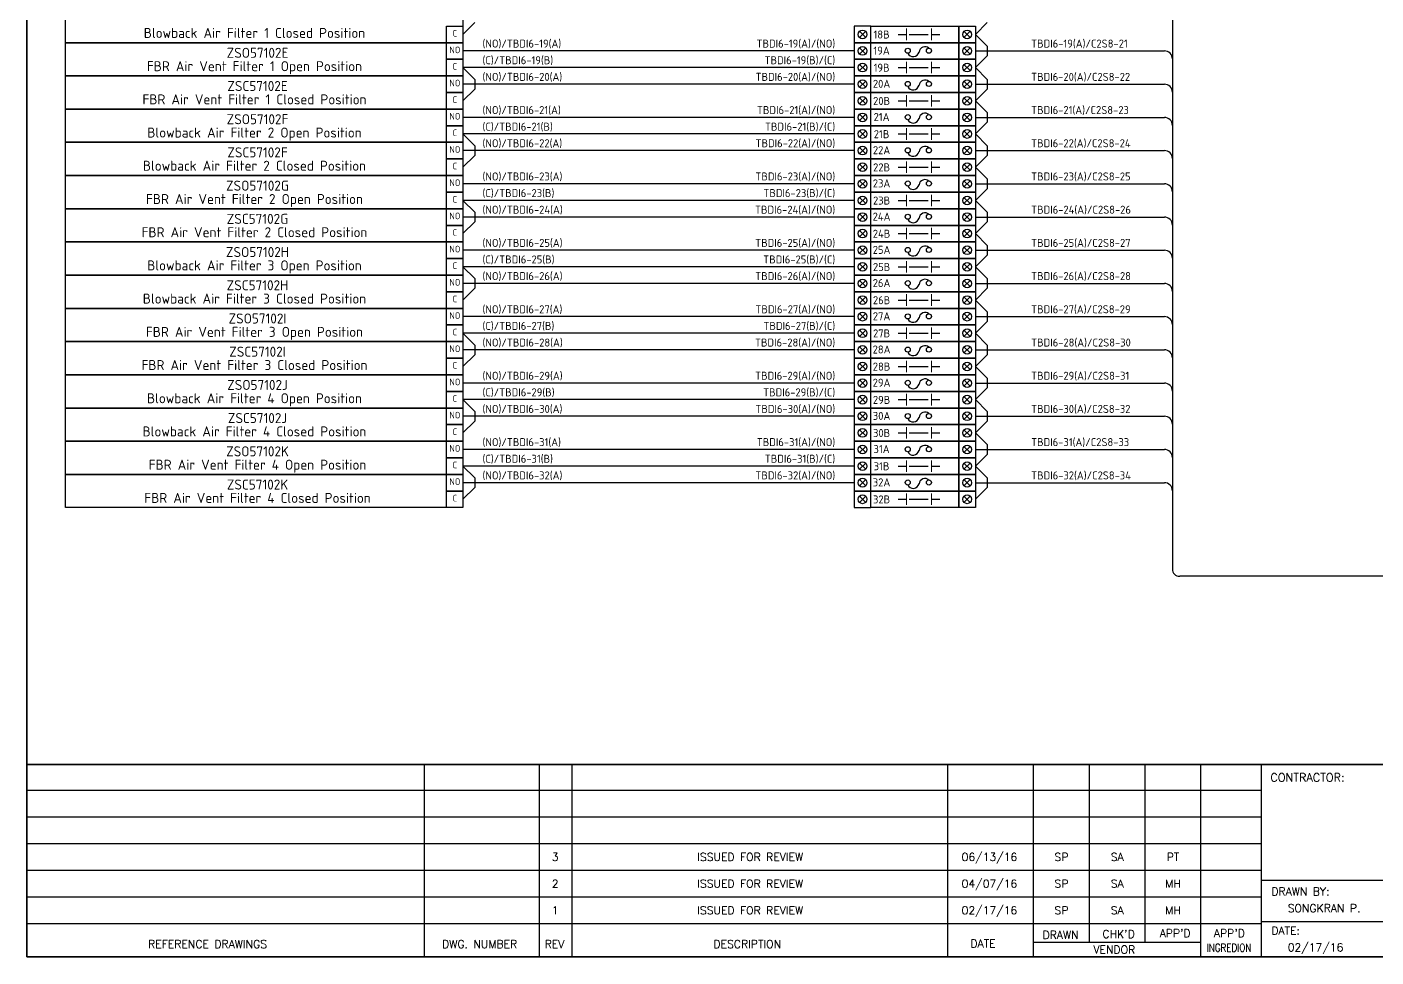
# Model space of a CAD drawing. Header units: inches. Extents: x 579627 to 667544, y 458630 to 507164.
# Drawn here: x 645913 to 647933, y 493540 to 494932 of the extents above; entities that cross this region are included whole.
import ezdxf
from ezdxf.enums import TextEntityAlignment as Align

# ---------------------------------------------------------------- set-up
doc = ezdxf.new("R2010")
doc.units = ezdxf.units.IN
doc.header["$MEASUREMENT"] = 0
for name, color, linetype in [('GT_1', 9, 'Continuous'), ('HELPPOINT', 7, 'Continuous'), ('MEMBER', 7, 'Continuous'), ('power', 7, 'Continuous')]:
    doc.layers.add(name, color=color, linetype=linetype)
doc.styles.add('HTX11', font='O8111901')
doc.styles.add('ISO3098B', font='ISO3098B.shx')
doc.styles.add('ROMANS', font='romans.shx', dxfattribs={"width": 0.85, "height": 25})

# ---------------------------------------------------------------- blocks, each defined once
blk = doc.blocks.new('TPA')
at = {"layer": 'GT_1', "color": 4, "flags": 128}
for points in [[(563383.4, 501946.4), (563383.4, 502273.8)], [(563578.8, 501946.4), (563578.8, 502273.8)], [(563634.6, 501946.4), (563634.6, 502273.8)], [(564274, 501946.4), (564274, 502273.8)], [(564419.8, 501946.4), (564419.8, 502273.8)], [(564514.7, 501971.1), (564514.7, 502273.8)], [(564609.7, 501971.2), (564609.7, 502273.8)], [(564704.3, 501946.4), (564704.3, 502273.8)], [(564807.7, 501946.4), (564807.7, 502273.8)], [(564807.7, 502229.7), (562706.8, 502229.7)], [(564807.7, 502184.4), (562706.8, 502184.4)], [(564807.7, 502139.1), (562706.8, 502139.1)], [(564807.7, 502093.7), (562706.8, 502093.7)], [(565702.1, 502076.3), (564807.7, 502076.3)], [(564807.7, 502048.3), (562706.8, 502048.3)], [(564807.6, 502003), (562706.8, 502003)], [(565702.1, 502006.4), (564807.7, 502006.4)], [(564704.3, 501971.1), (564419.8, 501971.1)]]:
    blk.add_lwpolyline(points, dxfattribs=at)
at = {"layer": 'HELPPOINT', "color": 4, "lineweight": 35}
for p, q in [((562706.8, 501946.4), (562706.8, 505019.3)), ((562706.8, 501946.4), (562706.8, 505019.3)), ((567131, 501946.4), (562706.8, 501946.4)), ((567131, 501946.4), (562706.8, 501946.4))]:
    blk.add_line(p, q, dxfattribs=at)
at = {"layer": 'MEMBER', "color": 4, "lineweight": 35}
blk.add_line((562706.8, 502273.8), (567131, 502273.8), dxfattribs=at)
blk.add_line((562706.8, 502273.8), (567131, 502273.8), dxfattribs=at)
at = {"style": 'HTX11'}
for tag, p in [('A', (566704.3, 502037.1)), ('B', (567038.2, 501963.3))]:
    blk.add_attdef(tag, text='', height=16.8, dxfattribs=at).set_placement(p, align=Align.MIDDLE_CENTER)
at = {"layer": 'MEMBER', "color": 4, "ltscale": 0.8, "style": 'ROMANS'}
for s, height, p in [('CONTRACTOR:', 14.035, (564822.6, 502244.9)), ('DRAWN BY:', 13.49, (564824.3, 502051.1)), ('SONGKRAN P.', 13.495, (564852.1, 502022.7)), ('DRAWN', 13.49, (564435, 501977.3)), ("CHK'D", 13.49, (564537, 501978.7)), ("APP'D", 13.49, (564634.3, 501980.1)), ("APP'D", 13.49, (564726.6, 501980.1)), ('DATE:', 13.49, (564824.3, 501984.5)), ('REFERENCE DRAWINGS', 13.495, (562912.9, 501961.6)), ('DWG. NUMBER', 13.495, (563413.2, 501961.6)), ('REV', 13.49, (563587.7, 501961.6)), ('DESCRIPTION', 13.495, (563875, 501961.6)), ('DATE', 13.49, (564312.3, 501962.5)), ('VENDOR', 13.49, (564521.5, 501952.2)), ('02/17/16', 13.49, (564852.1, 501956))]:
    blk.add_text(s, height=height, dxfattribs=at).set_placement(p)
for s, height, p in [('3', 13.5, (563605.6, 502116.6)), ('ISSUED FOR REVIEW', 13.495, (563937.5, 502116.6)), ('06/13/16', 13.49, (564344.6, 502116.6)), ('SP', 13.49, (564467.2, 502116.6)), ('SA', 13.49, (564562.1, 502116.6)), ('PT', 13.49, (564657, 502116.6)), ('2', 13.5, (563605.6, 502071.2)), ('ISSUED FOR REVIEW', 13.495, (563937.5, 502071.2)), ('04/07/16', 13.49, (564344.6, 502071.2)), ('SP', 13.49, (564467.2, 502071.2)), ('SA', 13.49, (564562.1, 502071.2)), ('MH', 13.49, (564657, 502071.2)), ('1', 13.5, (563605.6, 502025.8)), ('ISSUED FOR REVIEW', 13.495, (563937.5, 502025.8)), ('02/17/16', 13.49, (564344.6, 502025.8)), ('SP', 13.49, (564467.2, 502025.8)), ('SA', 13.49, (564562.1, 502025.8)), ('MH', 13.49, (564657, 502025.8))]:
    blk.add_text(s, height=height, dxfattribs=at).set_placement(p, align=Align.MIDDLE_CENTER)
at = {"layer": 'MEMBER', "color": 4, "ltscale": 0.8, "style": 'ROMANS', "width": 0.8}
blk.add_text('INGREDION', height=13.49, dxfattribs=at).set_placement((564714.3, 501955.4))

msp = doc.modelspace()

# ---------------------------------------------------------------- linework, layer by layer
at = {"color": 4}
for p, q in [((647627.9, 495779.5), (647627.9, 494121)), ((647151.6, 494896.5), (646565.5, 494896.5)), ((647332.9, 494896.5), (647615.9, 494896.5)), ((647151.6, 494846.7), (646565.5, 494846.7)), ((647332.9, 494846.7), (647615.9, 494846.7)), ((647151.6, 494797), (646565.5, 494797)), ((647332.9, 494797), (647615.9, 494797)), ((647151.6, 494747.3), (646565.5, 494747.3)), ((647332.9, 494747.3), (647615.9, 494747.3)), ((647151.6, 494697.6), (646565.5, 494697.6)), ((647332.9, 494697.6), (647615.9, 494697.6)), ((647151.6, 494647.8), (646565.5, 494647.8)), ((647332.9, 494647.8), (647615.9, 494647.8)), ((647151.6, 494598.1), (646565.5, 494598.1)), ((647332.9, 494598.1), (647615.9, 494598.1)), ((647151.6, 494548.4), (646565.5, 494548.4)), ((647332.9, 494548.4), (647615.9, 494548.4)), ((647151.6, 494498.7), (646565.5, 494498.7)), ((647332.9, 494498.7), (647615.9, 494498.7)), ((647151.6, 494449), (646565.5, 494449)), ((647332.9, 494449), (647615.9, 494449)), ((647151.6, 494399.2), (646565.5, 494399.2)), ((647332.9, 494399.2), (647615.9, 494399.2)), ((647151.6, 494349.5), (646565.5, 494349.5)), ((647332.9, 494349.5), (647615.9, 494349.5)), ((647151.6, 494299.8), (646565.5, 494299.8)), ((647332.9, 494299.8), (647615.9, 494299.8)), ((647151.6, 494250.1), (646565.5, 494250.1)), ((647332.9, 494250.1), (647615.9, 494250.1)), ((649573.9, 494110), (647639, 494110))]:
    msp.add_line(p, q, dxfattribs=at)
at = {"color": 0}
for p, q in [((646565.5, 494921.3), (646583.1, 494938.9)), ((647168.6, 494926), (647159.4, 494916.7)), ((647159.4, 494926), (647168.6, 494916.7)), ((647217.2, 494921.3), (647229.7, 494921.3)), ((647233.6, 494921.3), (647262.2, 494921.3)), ((647267.3, 494921.3), (647279.8, 494921.3)), ((647315.8, 494926), (647325.1, 494916.7)), ((647325.1, 494926), (647315.8, 494916.7)), ((647151.6, 494871.6), (646565.5, 494871.6)), ((646565.5, 494871.6), (646583.1, 494854)), ((647168.6, 494876.2), (647159.4, 494867)), ((647159.4, 494876.2), (647168.6, 494867)), ((647217.2, 494871.6), (647229.7, 494871.6)), ((647233.6, 494871.6), (647262.2, 494871.6)), ((647267.3, 494871.6), (647279.8, 494871.6)), ((647315.8, 494876.2), (647325.1, 494867)), ((647325.1, 494876.2), (647315.8, 494867)), ((646583.1, 494854), (646583.1, 494839.5)), ((646565.5, 494821.9), (646583.1, 494839.5)), ((647168.6, 494826.5), (647159.4, 494817.3)), ((647159.4, 494826.5), (647168.6, 494817.3)), ((647217.2, 494821.9), (647229.7, 494821.9)), ((647233.6, 494821.9), (647262.2, 494821.9)), ((647267.3, 494821.9), (647279.8, 494821.9)), ((647315.8, 494826.5), (647325.1, 494817.3)), ((647325.1, 494826.5), (647315.8, 494817.3)), ((647151.6, 494772.2), (646565.5, 494772.2)), ((646565.5, 494772.2), (646583.1, 494754.6)), ((647168.6, 494776.8), (647159.4, 494767.5)), ((647159.4, 494776.8), (647168.6, 494767.5)), ((647217.2, 494772.2), (647229.7, 494772.2)), ((647233.6, 494772.2), (647262.2, 494772.2)), ((647267.3, 494772.2), (647279.8, 494772.2)), ((647315.8, 494776.8), (647325.1, 494767.5)), ((647325.1, 494776.8), (647315.8, 494767.5)), ((646583.1, 494754.6), (646583.1, 494740)), ((646565.5, 494722.4), (646583.1, 494740)), ((647168.6, 494727.1), (647159.4, 494717.8)), ((647159.4, 494727.1), (647168.6, 494717.8)), ((647217.2, 494722.4), (647229.7, 494722.4)), ((647233.6, 494722.4), (647262.2, 494722.4)), ((647267.3, 494722.4), (647279.8, 494722.4)), ((647315.8, 494727.1), (647325.1, 494717.8)), ((647325.1, 494727.1), (647315.8, 494717.8)), ((647151.6, 494672.7), (646565.5, 494672.7)), ((646565.5, 494672.7), (646583.1, 494655.1)), ((647168.6, 494677.3), (647159.4, 494668.1)), ((647159.4, 494677.3), (647168.6, 494668.1)), ((647217.2, 494672.7), (647229.7, 494672.7)), ((647233.6, 494672.7), (647262.2, 494672.7)), ((647267.3, 494672.7), (647279.8, 494672.7)), ((647315.8, 494677.3), (647325.1, 494668.1)), ((647325.1, 494677.3), (647315.8, 494668.1)), ((646583.1, 494655.1), (646583.1, 494640.6)), ((646565.5, 494623), (646583.1, 494640.6)), ((647168.6, 494627.6), (647159.4, 494618.4)), ((647159.4, 494627.6), (647168.6, 494618.4)), ((647217.2, 494623), (647229.7, 494623)), ((647233.6, 494623), (647262.2, 494623)), ((647267.3, 494623), (647279.8, 494623)), ((647315.8, 494627.6), (647325.1, 494618.4)), ((647325.1, 494627.6), (647315.8, 494618.4)), ((647151.6, 494573.3), (646565.5, 494573.3)), ((646565.5, 494573.3), (646583.1, 494555.7)), ((647168.6, 494577.9), (647159.4, 494568.6)), ((647159.4, 494577.9), (647168.6, 494568.6)), ((647217.2, 494573.3), (647229.7, 494573.3)), ((647233.6, 494573.3), (647262.2, 494573.3)), ((647267.3, 494573.3), (647279.8, 494573.3)), ((647315.8, 494577.9), (647325.1, 494568.6)), ((647325.1, 494577.9), (647315.8, 494568.6)), ((646583.1, 494555.7), (646583.1, 494541.1)), ((646565.5, 494523.5), (646583.1, 494541.1)), ((647168.6, 494528.2), (647159.4, 494518.9)), ((647159.4, 494528.2), (647168.6, 494518.9)), ((647315.8, 494528.2), (647325.1, 494518.9)), ((647325.1, 494528.2), (647315.8, 494518.9)), ((647217.2, 494523.5), (647229.7, 494523.5)), ((647233.6, 494523.5), (647262.2, 494523.5)), ((647267.3, 494523.5), (647279.8, 494523.5)), ((647151.6, 494473.8), (646565.5, 494473.8)), ((646565.5, 494473.8), (646583.1, 494456.2)), ((647168.6, 494478.4), (647159.4, 494469.2)), ((647159.4, 494478.4), (647168.6, 494469.2)), ((647217.2, 494473.8), (647229.7, 494473.8)), ((647233.6, 494473.8), (647262.2, 494473.8)), ((647267.3, 494473.8), (647279.8, 494473.8)), ((647315.8, 494478.4), (647325.1, 494469.2)), ((647325.1, 494478.4), (647315.8, 494469.2)), ((646583.1, 494456.2), (646583.1, 494441.7)), ((646565.5, 494424.1), (646583.1, 494441.7)), ((647168.6, 494428.7), (647159.4, 494419.5)), ((647159.4, 494428.7), (647168.6, 494419.5)), ((647315.8, 494428.7), (647325.1, 494419.5)), ((647325.1, 494428.7), (647315.8, 494419.5)), ((647217.2, 494424.1), (647229.7, 494424.1)), ((647233.6, 494424.1), (647262.2, 494424.1)), ((647267.3, 494424.1), (647279.8, 494424.1)), ((647151.6, 494374.4), (646565.5, 494374.4)), ((646565.5, 494374.4), (646583.1, 494356.8)), ((647168.6, 494379), (647159.4, 494369.7)), ((647159.4, 494379), (647168.6, 494369.7)), ((647217.2, 494374.4), (647229.7, 494374.4)), ((647233.6, 494374.4), (647262.2, 494374.4)), ((647267.3, 494374.4), (647279.8, 494374.4)), ((647315.8, 494379), (647325.1, 494369.7)), ((647325.1, 494379), (647315.8, 494369.7)), ((646583.1, 494356.8), (646583.1, 494342.2)), ((646565.5, 494324.6), (646583.1, 494342.2)), ((647168.6, 494329.3), (647159.4, 494320)), ((647159.4, 494329.3), (647168.6, 494320)), ((647315.8, 494329.3), (647325.1, 494320)), ((647325.1, 494329.3), (647315.8, 494320)), ((647217.2, 494324.6), (647229.7, 494324.6)), ((647233.6, 494324.6), (647262.2, 494324.6)), ((647267.3, 494324.6), (647279.8, 494324.6)), ((647151.6, 494274.9), (646565.5, 494274.9)), ((646565.5, 494274.9), (646583.1, 494257.3)), ((647168.6, 494279.5), (647159.4, 494270.3)), ((647159.4, 494279.5), (647168.6, 494270.3)), ((647217.2, 494274.9), (647229.7, 494274.9)), ((647233.6, 494274.9), (647262.2, 494274.9)), ((647267.3, 494274.9), (647279.8, 494274.9)), ((647315.8, 494279.5), (647325.1, 494270.3)), ((647325.1, 494279.5), (647315.8, 494270.3)), ((646583.1, 494257.3), (646583.1, 494242.8)), ((646565.5, 494225.2), (646583.1, 494242.8)), ((647168.6, 494229.8), (647159.4, 494220.6)), ((647159.4, 494229.8), (647168.6, 494220.6)), ((647217.2, 494225.2), (647229.7, 494225.2)), ((647233.6, 494225.2), (647262.2, 494225.2)), ((647267.3, 494225.2), (647279.8, 494225.2)), ((647315.8, 494229.8), (647325.1, 494220.6)), ((647325.1, 494229.8), (647315.8, 494220.6))]:
    msp.add_line(p, q, dxfattribs=at)
at = {"color": 1}
for p, q in [((647332.9, 494921.3), (647350.5, 494938.9)), ((647332.9, 494921.3), (647350.5, 494903.7)), ((647168.6, 494901.1), (647159.4, 494891.8)), ((647159.4, 494901.1), (647168.6, 494891.8)), ((647315.8, 494901.1), (647325.1, 494891.8)), ((647325.1, 494901.1), (647315.8, 494891.8)), ((647350.5, 494903.7), (647350.5, 494889.2)), ((647332.9, 494871.6), (647350.5, 494889.2)), ((647332.9, 494871.6), (647350.5, 494854)), ((647168.6, 494851.4), (647159.4, 494842.1)), ((647159.4, 494851.4), (647168.6, 494842.1)), ((647315.8, 494851.4), (647325.1, 494842.1)), ((647325.1, 494851.4), (647315.8, 494842.1)), ((647350.5, 494854), (647350.5, 494839.5)), ((647332.9, 494821.9), (647350.5, 494839.5)), ((647332.9, 494821.9), (647350.5, 494804.3)), ((647168.6, 494801.6), (647159.4, 494792.4)), ((647159.4, 494801.6), (647168.6, 494792.4)), ((647315.8, 494801.6), (647325.1, 494792.4)), ((647325.1, 494801.6), (647315.8, 494792.4)), ((647350.5, 494804.3), (647350.5, 494789.7)), ((647332.9, 494772.2), (647350.5, 494789.7)), ((647332.9, 494772.2), (647350.5, 494754.6)), ((647168.6, 494751.9), (647159.4, 494742.7)), ((647159.4, 494751.9), (647168.6, 494742.7)), ((647315.8, 494751.9), (647325.1, 494742.7)), ((647325.1, 494751.9), (647315.8, 494742.7)), ((647350.5, 494754.6), (647350.5, 494740)), ((647332.9, 494722.4), (647350.5, 494740)), ((647332.9, 494722.4), (647350.5, 494704.9)), ((647168.6, 494702.2), (647159.4, 494692.9)), ((647159.4, 494702.2), (647168.6, 494692.9)), ((647315.8, 494702.2), (647325.1, 494692.9)), ((647325.1, 494702.2), (647315.8, 494692.9)), ((647332.9, 494672.7), (647350.5, 494690.3)), ((647350.5, 494704.9), (647350.5, 494690.3)), ((647332.9, 494672.7), (647350.5, 494655.1)), ((647168.6, 494652.5), (647159.4, 494643.2)), ((647159.4, 494652.5), (647168.6, 494643.2)), ((647315.8, 494652.5), (647325.1, 494643.2)), ((647325.1, 494652.5), (647315.8, 494643.2)), ((647350.5, 494655.1), (647350.5, 494640.6)), ((647332.9, 494623), (647350.5, 494640.6)), ((647332.9, 494623), (647350.5, 494605.4)), ((647168.6, 494602.8), (647159.4, 494593.5)), ((647159.4, 494602.8), (647168.6, 494593.5)), ((647315.8, 494602.8), (647325.1, 494593.5)), ((647325.1, 494602.8), (647315.8, 494593.5)), ((647332.9, 494573.3), (647350.5, 494590.8)), ((647350.5, 494605.4), (647350.5, 494590.8)), ((647332.9, 494573.3), (647350.5, 494555.7)), ((647168.6, 494553), (647159.4, 494543.8)), ((647159.4, 494553), (647168.6, 494543.8)), ((647315.8, 494553), (647325.1, 494543.8)), ((647325.1, 494553), (647315.8, 494543.8)), ((647350.5, 494555.7), (647350.5, 494541.1)), ((647332.9, 494523.5), (647350.5, 494541.1)), ((647332.9, 494523.5), (647350.5, 494506)), ((647168.6, 494503.3), (647159.4, 494494.1)), ((647159.4, 494503.3), (647168.6, 494494.1)), ((647315.8, 494503.3), (647325.1, 494494.1)), ((647325.1, 494503.3), (647315.8, 494494.1)), ((647332.9, 494473.8), (647350.5, 494491.4)), ((647350.5, 494506), (647350.5, 494491.4)), ((647332.9, 494473.8), (647350.5, 494456.2)), ((647168.6, 494453.6), (647159.4, 494444.3)), ((647159.4, 494453.6), (647168.6, 494444.3)), ((647315.8, 494453.6), (647325.1, 494444.3)), ((647325.1, 494453.6), (647315.8, 494444.3)), ((647350.5, 494456.2), (647350.5, 494441.7)), ((647332.9, 494424.1), (647350.5, 494441.7)), ((647332.9, 494424.1), (647350.5, 494406.5)), ((647168.6, 494403.9), (647159.4, 494394.6)), ((647159.4, 494403.9), (647168.6, 494394.6)), ((647315.8, 494403.9), (647325.1, 494394.6)), ((647325.1, 494403.9), (647315.8, 494394.6)), ((647332.9, 494374.4), (647350.5, 494391.9)), ((647350.5, 494406.5), (647350.5, 494391.9)), ((647332.9, 494374.4), (647350.5, 494356.8)), ((647168.6, 494354.1), (647159.4, 494344.9)), ((647159.4, 494354.1), (647168.6, 494344.9)), ((647315.8, 494354.1), (647325.1, 494344.9)), ((647325.1, 494354.1), (647315.8, 494344.9)), ((647350.5, 494356.8), (647350.5, 494342.2)), ((647332.9, 494324.6), (647350.5, 494342.2)), ((647332.9, 494324.6), (647350.5, 494307.1)), ((647350.5, 494307.1), (647350.5, 494292.5)), ((647168.6, 494304.4), (647159.4, 494295.2)), ((647159.4, 494304.4), (647168.6, 494295.2)), ((647315.8, 494304.4), (647325.1, 494295.2)), ((647325.1, 494304.4), (647315.8, 494295.2)), ((647332.9, 494274.9), (647350.5, 494292.5)), ((647350.5, 494292.5), (647350.5, 494292.5)), ((647332.9, 494274.9), (647350.5, 494257.3)), ((647168.6, 494254.7), (647159.4, 494245.4)), ((647159.4, 494254.7), (647168.6, 494245.4)), ((647315.8, 494254.7), (647325.1, 494245.4)), ((647325.1, 494254.7), (647315.8, 494245.4)), ((647350.5, 494257.3), (647350.5, 494242.8)), ((647332.9, 494225.2), (647350.5, 494242.8)), ((647350.5, 494242.8), (647350.5, 494242.8))]:
    msp.add_line(p, q, dxfattribs=at)
at = {"color": 0, "lineweight": 9}
for p, q in [((647229.7, 494912.8), (647229.7, 494929.9)), ((647267.3, 494912.8), (647267.3, 494929.9)), ((647229.7, 494863.1), (647229.7, 494880.1)), ((647267.3, 494863.1), (647267.3, 494880.1)), ((647229.7, 494813.3), (647229.7, 494830.4)), ((647267.3, 494813.3), (647267.3, 494830.4)), ((647229.7, 494763.6), (647229.7, 494780.7)), ((647267.3, 494763.6), (647267.3, 494780.7)), ((647229.7, 494713.9), (647229.7, 494731)), ((647267.3, 494713.9), (647267.3, 494731)), ((647229.7, 494664.2), (647229.7, 494681.2)), ((647267.3, 494664.2), (647267.3, 494681.2)), ((647229.7, 494614.5), (647229.7, 494631.5)), ((647267.3, 494614.5), (647267.3, 494631.5)), ((647229.7, 494564.7), (647229.7, 494581.8)), ((647267.3, 494564.7), (647267.3, 494581.8)), ((647229.7, 494515), (647229.7, 494532.1)), ((647267.3, 494515), (647267.3, 494532.1)), ((647229.7, 494465.3), (647229.7, 494482.3)), ((647267.3, 494465.3), (647267.3, 494482.3)), ((647229.7, 494415.6), (647229.7, 494432.6)), ((647267.3, 494415.6), (647267.3, 494432.6)), ((647229.7, 494365.8), (647229.7, 494382.9)), ((647267.3, 494365.8), (647267.3, 494382.9)), ((647229.7, 494316.1), (647229.7, 494333.2)), ((647267.3, 494316.1), (647267.3, 494333.2)), ((647229.7, 494266.4), (647229.7, 494283.5)), ((647267.3, 494266.4), (647267.3, 494283.5)), ((647229.7, 494216.7), (647229.7, 494233.7)), ((647267.3, 494216.7), (647267.3, 494233.7))]:
    msp.add_line(p, q, dxfattribs=at)
at = {"color": 2}
for points in [[(645970.2, 494958.6), (646565.5, 494958.6), (646565.5, 494908.9), (645970.2, 494908.9)], [(645970.2, 494908.9), (646565.5, 494908.9), (646565.5, 494859.2), (645970.2, 494859.2)], [(645970.2, 494859.2), (646565.5, 494859.2), (646565.5, 494809.4), (645970.2, 494809.4)], [(645970.2, 494809.4), (646565.5, 494809.4), (646565.5, 494759.7), (645970.2, 494759.7)], [(645970.2, 494759.7), (646565.5, 494759.7), (646565.5, 494710), (645970.2, 494710)], [(645970.2, 494710), (646565.5, 494710), (646565.5, 494660.3), (645970.2, 494660.3)], [(645970.2, 494660.3), (646565.5, 494660.3), (646565.5, 494610.6), (645970.2, 494610.6)], [(645970.2, 494610.6), (646565.5, 494610.6), (646565.5, 494560.8), (645970.2, 494560.8)], [(645970.2, 494560.8), (646565.5, 494560.8), (646565.5, 494511.1), (645970.2, 494511.1)], [(645970.2, 494511.1), (646565.5, 494511.1), (646565.5, 494461.4), (645970.2, 494461.4)], [(645970.2, 494461.4), (646565.5, 494461.4), (646565.5, 494411.7), (645970.2, 494411.7)], [(645970.2, 494411.7), (646565.5, 494411.7), (646565.5, 494361.9), (645970.2, 494361.9)], [(645970.2, 494361.9), (646565.5, 494361.9), (646565.5, 494312.2), (645970.2, 494312.2)], [(645970.2, 494312.2), (646565.5, 494312.2), (646565.5, 494262.5), (645970.2, 494262.5)], [(645970.2, 494262.5), (646565.5, 494262.5), (646565.5, 494212.8), (645970.2, 494212.8)]]:
    msp.add_lwpolyline(points, close=True, dxfattribs=at)
at = {"color": 0, "const_width": 0.3}
for points in [[(647151.6, 494958.6), (647332.9, 494958.6), (647332.9, 494908.9), (647151.6, 494908.9), (647151.6, 494958.6)], [(647151.6, 494908.9), (647332.9, 494908.9), (647332.9, 494859.2), (647151.6, 494859.2), (647151.6, 494908.9)], [(647151.6, 494859.2), (647332.9, 494859.2), (647332.9, 494809.4), (647151.6, 494809.4), (647151.6, 494859.2)], [(647151.6, 494809.4), (647332.9, 494809.4), (647332.9, 494759.7), (647151.6, 494759.7), (647151.6, 494809.4)], [(647151.6, 494759.7), (647332.9, 494759.7), (647332.9, 494710), (647151.6, 494710), (647151.6, 494759.7)], [(647151.6, 494710), (647332.9, 494710), (647332.9, 494660.3), (647151.6, 494660.3), (647151.6, 494710)], [(647151.6, 494660.3), (647332.9, 494660.3), (647332.9, 494610.6), (647151.6, 494610.6), (647151.6, 494660.3)], [(647151.6, 494610.6), (647332.9, 494610.6), (647332.9, 494560.8), (647151.6, 494560.8), (647151.6, 494610.6)], [(647151.6, 494560.8), (647332.9, 494560.8), (647332.9, 494511.1), (647151.6, 494511.1), (647151.6, 494560.8)], [(647151.6, 494511.1), (647332.9, 494511.1), (647332.9, 494461.4), (647151.6, 494461.4), (647151.6, 494511.1)], [(647151.6, 494461.4), (647332.9, 494461.4), (647332.9, 494411.7), (647151.6, 494411.7), (647151.6, 494461.4)], [(647151.6, 494411.7), (647332.9, 494411.7), (647332.9, 494361.9), (647151.6, 494361.9), (647151.6, 494411.7)], [(647151.6, 494361.9), (647332.9, 494361.9), (647332.9, 494312.2), (647151.6, 494312.2), (647151.6, 494361.9)], [(647151.6, 494312.2), (647332.9, 494312.2), (647332.9, 494262.5), (647151.6, 494262.5), (647151.6, 494312.2)], [(647151.6, 494262.5), (647332.9, 494262.5), (647332.9, 494212.8), (647151.6, 494212.8), (647151.6, 494262.5)]]:
    msp.add_lwpolyline(points, dxfattribs=at)
at = {"color": 0}
for points in [[(646540.7, 494933.8), (646565.5, 494933.8), (646565.5, 494908.9), (646540.7, 494908.9)], [(647176.4, 494933.8), (647151.6, 494933.8), (647151.6, 494908.9), (647176.4, 494908.9)], [(647176.4, 494933.8), (647308, 494933.8), (647308, 494908.9), (647176.4, 494908.9)], [(647308, 494933.8), (647332.9, 494933.8), (647332.9, 494908.9), (647308, 494908.9)], [(646540.7, 494884), (646565.5, 494884), (646565.5, 494859.2), (646540.7, 494859.2)], [(647176.4, 494884), (647151.6, 494884), (647151.6, 494859.2), (647176.4, 494859.2)], [(647176.4, 494884), (647308, 494884), (647308, 494859.2), (647176.4, 494859.2)], [(647308, 494884), (647332.9, 494884), (647332.9, 494859.2), (647308, 494859.2)], [(646540.7, 494834.3), (646565.5, 494834.3), (646565.5, 494809.4), (646540.7, 494809.4)], [(647176.4, 494834.3), (647151.6, 494834.3), (647151.6, 494809.4), (647176.4, 494809.4)], [(647176.4, 494834.3), (647308, 494834.3), (647308, 494809.4), (647176.4, 494809.4)], [(647308, 494834.3), (647332.9, 494834.3), (647332.9, 494809.4), (647308, 494809.4)], [(646540.7, 494784.6), (646565.5, 494784.6), (646565.5, 494759.7), (646540.7, 494759.7)], [(647176.4, 494784.6), (647151.6, 494784.6), (647151.6, 494759.7), (647176.4, 494759.7)], [(647176.4, 494784.6), (647308, 494784.6), (647308, 494759.7), (647176.4, 494759.7)], [(647308, 494784.6), (647332.9, 494784.6), (647332.9, 494759.7), (647308, 494759.7)], [(646540.7, 494734.9), (646565.5, 494734.9), (646565.5, 494710), (646540.7, 494710)], [(647176.4, 494734.9), (647151.6, 494734.9), (647151.6, 494710), (647176.4, 494710)], [(647176.4, 494734.9), (647308, 494734.9), (647308, 494710), (647176.4, 494710)], [(647308, 494734.9), (647332.9, 494734.9), (647332.9, 494710), (647308, 494710)], [(646540.7, 494685.1), (646565.5, 494685.1), (646565.5, 494660.3), (646540.7, 494660.3)], [(647176.4, 494685.1), (647151.6, 494685.1), (647151.6, 494660.3), (647176.4, 494660.3)], [(647176.4, 494685.1), (647308, 494685.1), (647308, 494660.3), (647176.4, 494660.3)], [(647308, 494685.1), (647332.9, 494685.1), (647332.9, 494660.3), (647308, 494660.3)], [(646540.7, 494635.4), (646565.5, 494635.4), (646565.5, 494610.6), (646540.7, 494610.6)], [(647176.4, 494635.4), (647151.6, 494635.4), (647151.6, 494610.6), (647176.4, 494610.6)], [(647176.4, 494635.4), (647308, 494635.4), (647308, 494610.6), (647176.4, 494610.6)], [(647308, 494635.4), (647332.9, 494635.4), (647332.9, 494610.6), (647308, 494610.6)], [(646540.7, 494585.7), (646565.5, 494585.7), (646565.5, 494560.8), (646540.7, 494560.8)], [(647176.4, 494585.7), (647151.6, 494585.7), (647151.6, 494560.8), (647176.4, 494560.8)], [(647176.4, 494585.7), (647308, 494585.7), (647308, 494560.8), (647176.4, 494560.8)], [(647308, 494585.7), (647332.9, 494585.7), (647332.9, 494560.8), (647308, 494560.8)], [(646540.7, 494536), (646565.5, 494536), (646565.5, 494511.1), (646540.7, 494511.1)], [(647176.4, 494536), (647151.6, 494536), (647151.6, 494511.1), (647176.4, 494511.1)], [(647176.4, 494536), (647308, 494536), (647308, 494511.1), (647176.4, 494511.1)], [(647308, 494536), (647332.9, 494536), (647332.9, 494511.1), (647308, 494511.1)], [(646540.7, 494486.2), (646565.5, 494486.2), (646565.5, 494461.4), (646540.7, 494461.4)], [(647176.4, 494486.2), (647151.6, 494486.2), (647151.6, 494461.4), (647176.4, 494461.4)], [(647176.4, 494486.2), (647308, 494486.2), (647308, 494461.4), (647176.4, 494461.4)], [(647308, 494486.2), (647332.9, 494486.2), (647332.9, 494461.4), (647308, 494461.4)], [(646540.7, 494436.5), (646565.5, 494436.5), (646565.5, 494411.7), (646540.7, 494411.7)], [(647176.4, 494436.5), (647151.6, 494436.5), (647151.6, 494411.7), (647176.4, 494411.7)], [(647176.4, 494436.5), (647308, 494436.5), (647308, 494411.7), (647176.4, 494411.7)], [(647308, 494436.5), (647332.9, 494436.5), (647332.9, 494411.7), (647308, 494411.7)], [(646540.7, 494386.8), (646565.5, 494386.8), (646565.5, 494361.9), (646540.7, 494361.9)], [(647176.4, 494386.8), (647151.6, 494386.8), (647151.6, 494361.9), (647176.4, 494361.9)], [(647176.4, 494386.8), (647308, 494386.8), (647308, 494361.9), (647176.4, 494361.9)], [(647308, 494386.8), (647332.9, 494386.8), (647332.9, 494361.9), (647308, 494361.9)], [(646540.7, 494337.1), (646565.5, 494337.1), (646565.5, 494312.2), (646540.7, 494312.2)], [(647176.4, 494337.1), (647151.6, 494337.1), (647151.6, 494312.2), (647176.4, 494312.2)], [(647176.4, 494337.1), (647308, 494337.1), (647308, 494312.2), (647176.4, 494312.2)], [(647308, 494337.1), (647332.9, 494337.1), (647332.9, 494312.2), (647308, 494312.2)], [(646540.7, 494287.4), (646565.5, 494287.4), (646565.5, 494262.5), (646540.7, 494262.5)], [(647176.4, 494287.4), (647151.6, 494287.4), (647151.6, 494262.5), (647176.4, 494262.5)], [(647176.4, 494287.4), (647308, 494287.4), (647308, 494262.5), (647176.4, 494262.5)], [(647308, 494287.4), (647332.9, 494287.4), (647332.9, 494262.5), (647308, 494262.5)], [(646540.7, 494237.6), (646565.5, 494237.6), (646565.5, 494212.8), (646540.7, 494212.8)], [(647176.4, 494237.6), (647151.6, 494237.6), (647151.6, 494212.8), (647176.4, 494212.8)], [(647176.4, 494237.6), (647308, 494237.6), (647308, 494212.8), (647176.4, 494212.8)], [(647308, 494237.6), (647332.9, 494237.6), (647332.9, 494212.8), (647308, 494212.8)]]:
    msp.add_lwpolyline(points, close=True, dxfattribs=at)
at = {"color": 1}
for points in [[(646540.7, 494908.9), (646565.5, 494908.9), (646565.5, 494884), (646540.7, 494884)], [(647176.4, 494908.9), (647151.6, 494908.9), (647151.6, 494884), (647176.4, 494884)], [(647176.4, 494908.9), (647308, 494908.9), (647308, 494884), (647176.4, 494884)], [(647308, 494908.9), (647332.9, 494908.9), (647332.9, 494884), (647308, 494884)], [(646540.7, 494859.2), (646565.5, 494859.2), (646565.5, 494834.3), (646540.7, 494834.3)], [(647176.4, 494859.2), (647151.6, 494859.2), (647151.6, 494834.3), (647176.4, 494834.3)], [(647176.4, 494859.2), (647308, 494859.2), (647308, 494834.3), (647176.4, 494834.3)], [(647308, 494859.2), (647332.9, 494859.2), (647332.9, 494834.3), (647308, 494834.3)], [(646540.7, 494809.4), (646565.5, 494809.4), (646565.5, 494784.6), (646540.7, 494784.6)], [(647176.4, 494809.4), (647151.6, 494809.4), (647151.6, 494784.6), (647176.4, 494784.6)], [(647176.4, 494809.4), (647308, 494809.4), (647308, 494784.6), (647176.4, 494784.6)], [(647308, 494809.4), (647332.9, 494809.4), (647332.9, 494784.6), (647308, 494784.6)], [(646540.7, 494759.7), (646565.5, 494759.7), (646565.5, 494734.9), (646540.7, 494734.9)], [(647176.4, 494759.7), (647151.6, 494759.7), (647151.6, 494734.9), (647176.4, 494734.9)], [(647176.4, 494759.7), (647308, 494759.7), (647308, 494734.9), (647176.4, 494734.9)], [(647308, 494759.7), (647332.9, 494759.7), (647332.9, 494734.9), (647308, 494734.9)], [(646540.7, 494710), (646565.5, 494710), (646565.5, 494685.1), (646540.7, 494685.1)], [(647176.4, 494710), (647151.6, 494710), (647151.6, 494685.1), (647176.4, 494685.1)], [(647176.4, 494710), (647308, 494710), (647308, 494685.1), (647176.4, 494685.1)], [(647308, 494710), (647332.9, 494710), (647332.9, 494685.1), (647308, 494685.1)], [(646540.7, 494660.3), (646565.5, 494660.3), (646565.5, 494635.4), (646540.7, 494635.4)], [(647176.4, 494660.3), (647151.6, 494660.3), (647151.6, 494635.4), (647176.4, 494635.4)], [(647176.4, 494660.3), (647308, 494660.3), (647308, 494635.4), (647176.4, 494635.4)], [(647308, 494660.3), (647332.9, 494660.3), (647332.9, 494635.4), (647308, 494635.4)], [(646540.7, 494610.6), (646565.5, 494610.6), (646565.5, 494585.7), (646540.7, 494585.7)], [(647176.4, 494610.6), (647151.6, 494610.6), (647151.6, 494585.7), (647176.4, 494585.7)], [(647176.4, 494610.6), (647308, 494610.6), (647308, 494585.7), (647176.4, 494585.7)], [(647308, 494610.6), (647332.9, 494610.6), (647332.9, 494585.7), (647308, 494585.7)], [(646540.7, 494560.8), (646565.5, 494560.8), (646565.5, 494536), (646540.7, 494536)], [(647176.4, 494560.8), (647151.6, 494560.8), (647151.6, 494536), (647176.4, 494536)], [(647176.4, 494560.8), (647308, 494560.8), (647308, 494536), (647176.4, 494536)], [(647308, 494560.8), (647332.9, 494560.8), (647332.9, 494536), (647308, 494536)], [(646540.7, 494511.1), (646565.5, 494511.1), (646565.5, 494486.2), (646540.7, 494486.2)], [(647176.4, 494511.1), (647151.6, 494511.1), (647151.6, 494486.2), (647176.4, 494486.2)], [(647176.4, 494511.1), (647308, 494511.1), (647308, 494486.2), (647176.4, 494486.2)], [(647308, 494511.1), (647332.9, 494511.1), (647332.9, 494486.2), (647308, 494486.2)], [(646540.7, 494461.4), (646565.5, 494461.4), (646565.5, 494436.5), (646540.7, 494436.5)], [(647176.4, 494461.4), (647151.6, 494461.4), (647151.6, 494436.5), (647176.4, 494436.5)], [(647176.4, 494461.4), (647308, 494461.4), (647308, 494436.5), (647176.4, 494436.5)], [(647308, 494461.4), (647332.9, 494461.4), (647332.9, 494436.5), (647308, 494436.5)], [(646540.7, 494411.7), (646565.5, 494411.7), (646565.5, 494386.8), (646540.7, 494386.8)], [(647176.4, 494411.7), (647151.6, 494411.7), (647151.6, 494386.8), (647176.4, 494386.8)], [(647176.4, 494411.7), (647308, 494411.7), (647308, 494386.8), (647176.4, 494386.8)], [(647308, 494411.7), (647332.9, 494411.7), (647332.9, 494386.8), (647308, 494386.8)], [(646540.7, 494361.9), (646565.5, 494361.9), (646565.5, 494337.1), (646540.7, 494337.1)], [(647176.4, 494361.9), (647151.6, 494361.9), (647151.6, 494337.1), (647176.4, 494337.1)], [(647176.4, 494361.9), (647308, 494361.9), (647308, 494337.1), (647176.4, 494337.1)], [(647308, 494361.9), (647332.9, 494361.9), (647332.9, 494337.1), (647308, 494337.1)], [(646540.7, 494312.2), (646565.5, 494312.2), (646565.5, 494287.4), (646540.7, 494287.4)], [(647176.4, 494312.2), (647151.6, 494312.2), (647151.6, 494287.4), (647176.4, 494287.4)], [(647176.4, 494312.2), (647308, 494312.2), (647308, 494287.4), (647176.4, 494287.4)], [(647308, 494312.2), (647332.9, 494312.2), (647332.9, 494287.4), (647308, 494287.4)], [(646540.7, 494262.5), (646565.5, 494262.5), (646565.5, 494237.6), (646540.7, 494237.6)], [(647176.4, 494262.5), (647151.6, 494262.5), (647151.6, 494237.6), (647176.4, 494237.6)], [(647176.4, 494262.5), (647308, 494262.5), (647308, 494237.6), (647176.4, 494237.6)], [(647308, 494262.5), (647332.9, 494262.5), (647332.9, 494237.6), (647308, 494237.6)]]:
    msp.add_lwpolyline(points, close=True, dxfattribs=at)
at = {"color": 0}
for centre in [(647164, 494921.3), (647320.5, 494921.3), (647164, 494871.6), (647320.5, 494871.6), (647164, 494821.9), (647320.5, 494821.9), (647164, 494772.2), (647320.5, 494772.2), (647164, 494722.4), (647320.5, 494722.4), (647164, 494672.7), (647320.5, 494672.7), (647164, 494623), (647320.5, 494623), (647164, 494573.3), (647320.5, 494573.3), (647164, 494523.5), (647320.5, 494523.5), (647164, 494473.8), (647320.5, 494473.8), (647164, 494424.1), (647320.5, 494424.1), (647164, 494374.4), (647320.5, 494374.4), (647164, 494324.6), (647320.5, 494324.6), (647164, 494274.9), (647320.5, 494274.9), (647164, 494225.2), (647320.5, 494225.2)]:
    msp.add_circle(centre, 6.54, dxfattribs=at)
at = {"color": 1}
for centre in [(647164, 494896.5), (647320.5, 494896.5), (647164, 494846.7), (647320.5, 494846.7), (647164, 494797), (647320.5, 494797), (647164, 494747.3), (647320.5, 494747.3), (647164, 494697.6), (647320.5, 494697.6), (647164, 494647.8), (647320.5, 494647.8), (647164, 494598.1), (647320.5, 494598.1), (647164, 494548.4), (647320.5, 494548.4), (647164, 494498.7), (647320.5, 494498.7), (647164, 494449), (647320.5, 494449), (647164, 494399.2), (647320.5, 494399.2), (647164, 494349.5), (647320.5, 494349.5), (647164, 494299.8), (647320.5, 494299.8), (647164, 494250.1), (647320.5, 494250.1)]:
    msp.add_circle(centre, 6.54, dxfattribs=at)
at = {"color": 4}
for centre, radius, start, end in [((647615.9, 494884.5), 12, 0, 90), ((647615.9, 494834.7), 12, 0, 90), ((647615.9, 494785), 12, 0, 90), ((647615.9, 494735.3), 12, 0, 90), ((647615.9, 494685.6), 12, 0, 90), ((647615.9, 494635.8), 12, 0, 90), ((647615.9, 494586.1), 12, 0, 90), ((647615.9, 494536.4), 12, 0, 90), ((647615.9, 494486.7), 12, 0, 90), ((647615.9, 494437), 12, 0, 90), ((647615.9, 494387.2), 12, 0, 90), ((647615.9, 494337.5), 12, 0, 90), ((647615.9, 494287.8), 12, 0, 90), ((647615.9, 494238.1), 12, 0, 90), ((647639, 494121), 11.1, 180.0002, 270), ((647639, 494121), 11.1, 180, 270)]:
    msp.add_arc(centre, radius, start, end, dxfattribs=at)
at = {"layer": 'power', "color": 1}
for centre in [(647231.5, 494896.9), (647263.4, 494896.9), (647231.5, 494847.1), (647263.4, 494847.1), (647231.5, 494797.4), (647263.4, 494797.4), (647231.5, 494747.7), (647263.4, 494747.7), (647231.5, 494698), (647263.4, 494698), (647231.5, 494648.2), (647263.4, 494648.2), (647231.5, 494598.5), (647263.4, 494598.5), (647231.5, 494548.8), (647263.4, 494548.8), (647231.5, 494499.1), (647263.4, 494499.1), (647231.5, 494449.3), (647263.4, 494449.3), (647231.5, 494399.6), (647263.4, 494399.6), (647231.5, 494349.9), (647263.4, 494349.9), (647231.5, 494300.2), (647263.4, 494300.2), (647231.5, 494250.4), (647263.4, 494250.4)]:
    msp.add_circle(centre, 3.81, dxfattribs=at)
for centre, radius, start, end in [((647239.7, 494897), 9.07, 206.1634, 346.0383), ((647257.6, 494893.5), 9.24, 51.1309, 171.3254), ((647257.6, 494843.7), 9.24, 51.1309, 171.3254), ((647239.7, 494847.3), 9.07, 206.1634, 346.0383), ((647239.7, 494797.6), 9.07, 206.1634, 346.0383), ((647257.6, 494794), 9.24, 51.1309, 171.3254), ((647257.6, 494744.3), 9.24, 51.1309, 171.3254), ((647239.7, 494747.9), 9.07, 206.1634, 346.0383), ((647239.7, 494698.2), 9.07, 206.1634, 346.0383), ((647257.6, 494694.6), 9.24, 51.1309, 171.3254), ((647257.6, 494644.8), 9.24, 51.1309, 171.3254), ((647239.7, 494648.4), 9.07, 206.1634, 346.0383), ((647239.7, 494598.7), 9.07, 206.1634, 346.0383), ((647257.6, 494595.1), 9.24, 51.1309, 171.3254), ((647257.6, 494545.4), 9.24, 51.1309, 171.3254), ((647239.7, 494549), 9.07, 206.1634, 346.0383), ((647239.7, 494499.3), 9.07, 206.1634, 346.0383), ((647257.6, 494495.7), 9.24, 51.1309, 171.3254), ((647239.7, 494449.5), 9.07, 206.1634, 346.0383), ((647257.6, 494446), 9.24, 51.1309, 171.3254), ((647239.7, 494399.8), 9.07, 206.1634, 346.0383), ((647257.6, 494396.2), 9.24, 51.1309, 171.3254), ((647239.7, 494350.1), 9.07, 206.1634, 346.0383), ((647257.6, 494346.5), 9.24, 51.1309, 171.3254), ((647257.6, 494296.8), 9.24, 51.1309, 171.3254), ((647239.7, 494300.4), 9.07, 206.1634, 346.0383), ((647239.7, 494250.6), 9.07, 206.1634, 346.0383), ((647257.6, 494247.1), 9.24, 51.1309, 171.3254)]:
    msp.add_arc(centre, radius, start, end, dxfattribs=at)

# ---------------------------------------------------------------- block references
at = {"xscale": 0.8800000000046566, "yscale": 0.8800000000046566, "zscale": 0.8800000000000001}
msp.add_blockref('TPA', (150730.7, 51827.1), dxfattribs=at)

# ---------------------------------------------------------------- texts
at = {"color": 4, "style": 'ISO3098B'}
for s, p in [('Blowback Air Filter 1 Closed Position ', (646257.9, 494923.5)), ('ZSO57102E', (646257.9, 494893.7)), ('FBR Air Vent Filter 1 Open Position ', (646257.9, 494873.7)), ('ZSC57102E', (646257.9, 494844)), ('FBR Air Vent Filter 1 Closed Position ', (646257.9, 494824)), ('ZSO57102F', (646257.9, 494794.3)), ('Blowback Air Filter 2 Open Position ', (646257.9, 494774.3)), ('ZSC57102F', (646257.9, 494744.6)), ('Blowback Air Filter 2 Closed Position ', (646257.9, 494724.6)), ('ZSO57102G', (646257.9, 494694.8)), ('FBR Air Vent Filter 2 Open Position ', (646257.9, 494674.8)), ('ZSC57102G', (646257.9, 494645.1)), ('FBR Air Vent Filter 2 Closed Position ', (646257.9, 494625.1)), ('ZSO57102H', (646257.9, 494595.4)), ('Blowback Air Filter 3 Open Position ', (646257.9, 494575.4)), ('ZSC57102H', (646257.9, 494545.7)), ('Blowback Air Filter 3 Closed Position ', (646257.9, 494525.7)), ('ZSO57102I', (646257.9, 494495.9)), ('FBR Air Vent Filter 3 Open Position ', (646257.9, 494475.9)), ('ZSC57102I', (646257.9, 494446.2)), ('FBR Air Vent Filter 3 Closed Position ', (646257.9, 494426.2)), ('ZSO57102J', (646257.9, 494396.5)), ('Blowback Air Filter 4 Open Position ', (646257.9, 494376.5)), ('ZSC57102J', (646257.9, 494346.8)), ('Blowback Air Filter 4 Closed Position ', (646257.9, 494326.8)), ('ZSO57102K', (646257.9, 494297)), ('FBR Air Vent Filter 4 Open Position', (646257.9, 494277)), ('ZSC57102K', (646257.9, 494247.3)), ('FBR Air Vent Filter 4 Closed Position', (646257.9, 494227.3))]:
    msp.add_text(s, height=15, dxfattribs=at).set_placement(p, align=Align.MIDDLE_CENTER)
for s, p in [('(NO)/TBDI6-19(A)', (646594.8, 494901.5)), ('TBDI6-19(A)/C2S8-21', (647416.3, 494901.5)), ('(NO)/TBDI6-20(A)', (646594.8, 494851.7)), ('TBDI6-20(A)/C2S8-22', (647416.3, 494851.7)), ('(NO)/TBDI6-21(A)', (646594.8, 494802)), ('TBDI6-21(A)/C2S8-23', (647416.3, 494802)), ('(NO)/TBDI6-22(A)', (646594.8, 494752.3)), ('TBDI6-22(A)/C2S8-24', (647416.3, 494752.3)), ('(NO)/TBDI6-23(A)', (646594.8, 494702.6)), ('TBDI6-23(A)/C2S8-25', (647416.3, 494702.6)), ('(NO)/TBDI6-24(A)', (646594.8, 494652.8)), ('TBDI6-24(A)/C2S8-26', (647416.3, 494652.8)), ('(NO)/TBDI6-25(A)', (646594.8, 494603.1)), ('TBDI6-25(A)/C2S8-27', (647416.3, 494603.1)), ('(NO)/TBDI6-26(A)', (646594.8, 494553.4)), ('TBDI6-26(A)/C2S8-28', (647416.3, 494553.4)), ('(NO)/TBDI6-27(A)', (646594.8, 494503.7)), ('TBDI6-27(A)/C2S8-29', (647416.3, 494503.7)), ('(NO)/TBDI6-28(A)', (646594.8, 494453.9)), ('TBDI6-28(A)/C2S8-30', (647416.3, 494453.9)), ('(NO)/TBDI6-29(A)', (646594.8, 494404.2)), ('TBDI6-29(A)/C2S8-31', (647416.3, 494404.2)), ('(NO)/TBDI6-30(A)', (646594.8, 494354.5)), ('TBDI6-30(A)/C2S8-32', (647416.3, 494354.5)), ('(NO)/TBDI6-31(A)', (646594.8, 494304.8)), ('TBDI6-31(A)/C2S8-33', (647416.3, 494304.8)), ('(NO)/TBDI6-32(A)', (646594.8, 494255)), ('TBDI6-32(A)/C2S8-34', (647416.3, 494255))]:
    msp.add_text(s, height=12, dxfattribs=at).set_placement(p)
for s, p in [('TBDI6-19(A)/(NO)', (647123, 494901.5)), ('TBDI6-20(A)/(NO)', (647123, 494851.7)), ('TBDI6-21(A)/(NO)', (647123, 494802)), ('TBDI6-22(A)/(NO)', (647123, 494752.3)), ('TBDI6-23(A)/(NO)', (647123, 494702.6)), ('TBDI6-24(A)/(NO)', (647123, 494652.8)), ('TBDI6-25(A)/(NO)', (647123, 494603.1)), ('TBDI6-26(A)/(NO)', (647123, 494553.4)), ('TBDI6-27(A)/(NO)', (647123, 494503.7)), ('TBDI6-28(A)/(NO)', (647123, 494453.9)), ('TBDI6-29(A)/(NO)', (647123, 494404.2)), ('TBDI6-30(A)/(NO)', (647123, 494354.5)), ('TBDI6-31(A)/(NO)', (647123, 494304.8)), ('TBDI6-32(A)/(NO)', (647123, 494255))]:
    msp.add_text(s, height=12, dxfattribs=at).set_placement(p, align=Align.RIGHT)
at = {"color": 0, "style": 'ISO3098B'}
for s, p in [('(C)/TBDI6-19(B)', (646594.8, 494876.6)), ('(C)/TBDI6-21(B)', (646594.8, 494777.1)), ('(C)/TBDI6-23(B)', (646594.8, 494677.7)), ('(C)/TBDI6-25(B)', (646594.8, 494578.3)), ('(C)/TBDI6-27(B)', (646594.8, 494478.8)), ('(C)/TBDI6-29(B)', (646594.8, 494379.4)), ('(C)/TBDI6-31(B)', (646594.8, 494279.9))]:
    msp.add_text(s, height=12, dxfattribs=at).set_placement(p)
for s, p in [('TBDI6-19(B)/(C)', (647123, 494876.6)), ('TBDI6-21(B)/(C)', (647123, 494777.1)), ('TBDI6-23(B)/(C)', (647123, 494677.7)), ('TBDI6-25(B)/(C)', (647123, 494578.3)), ('TBDI6-27(B)/(C)', (647123, 494478.8)), ('TBDI6-29(B)/(C)', (647123, 494379.4)), ('TBDI6-31(B)/(C)', (647123, 494279.9))]:
    msp.add_text(s, height=12, dxfattribs=at).set_placement(p, align=Align.RIGHT)
at = {"layer": 'power', "color": 0, "style": 'ISO3098B'}
for s, height, p in [('C', 10, (646553.4, 494923)), ('18B', 12.02, (647192.4, 494921.1)), ('19A', 12.02, (647192.4, 494897)), ('C', 10, (646553.4, 494873.3)), ('19B', 12.02, (647192.4, 494871.4)), ('20A', 12.02, (647192.4, 494847.3)), ('C', 10, (646553.4, 494823.6)), ('20B', 12.02, (647192.4, 494821.6)), ('21A', 12.02, (647192.4, 494797.6)), ('C', 10, (646553.4, 494773.9)), ('21B', 12.02, (647192.4, 494771.9)), ('22A', 12.02, (647192.4, 494747.9)), ('C', 10, (646553.4, 494724.1)), ('22B', 12.02, (647192.4, 494722.2)), ('23A', 12.02, (647192.4, 494698.2)), ('C', 10, (646553.4, 494674.4)), ('23B', 12.02, (647192.4, 494672.5)), ('24A', 12.02, (647192.4, 494648.4)), ('C', 10, (646553.4, 494624.7)), ('24B', 12.02, (647192.4, 494622.8)), ('25A', 12.02, (647192.4, 494598.7)), ('C', 10, (646553.4, 494575)), ('25B', 12.02, (647192.4, 494573)), ('26A', 12.02, (647192.4, 494549)), ('C', 10, (646553.4, 494525.2)), ('26B', 12.02, (647192.4, 494523.3)), ('27A', 12.02, (647192.4, 494499.3)), ('C', 10, (646553.4, 494475.5)), ('27B', 12.02, (647192.4, 494473.6)), ('28A', 12.02, (647192.4, 494449.5)), ('C', 10, (646553.4, 494425.8)), ('28B', 12.02, (647192.4, 494423.9)), ('29A', 12.02, (647192.4, 494399.8)), ('C', 10, (646553.4, 494376.1)), ('29B', 12.02, (647192.4, 494374.1)), ('30A', 12.02, (647192.4, 494350.1)), ('C', 10, (646553.4, 494326.3)), ('30B', 12.02, (647192.4, 494324.4)), ('31A', 12.02, (647192.4, 494300.4)), ('C', 10, (646553.4, 494276.6)), ('31B', 12.02, (647192.4, 494274.7)), ('32A', 12.02, (647192.4, 494250.6)), ('C', 10, (646553.4, 494226.9)), ('32B', 12.02, (647192.4, 494225))]:
    msp.add_text(s, height=height, dxfattribs=at).set_placement(p, align=Align.MIDDLE_CENTER)
at = {"layer": 'power', "color": 1, "style": 'ISO3098B'}
for p in [(646553.4, 494898.1), (646553.4, 494848.4), (646553.4, 494798.7), (646553.4, 494749), (646553.4, 494699.2), (646553.4, 494649.5), (646553.4, 494599.8), (646553.4, 494550.1), (646553.4, 494500.3), (646553.4, 494450.6), (646553.4, 494400.9), (646553.4, 494351.2), (646553.4, 494301.4), (646553.4, 494251.7)]:
    msp.add_text('NO', height=10, dxfattribs=at).set_placement(p, align=Align.MIDDLE_CENTER)

doc.saveas('drawing.dxf')
